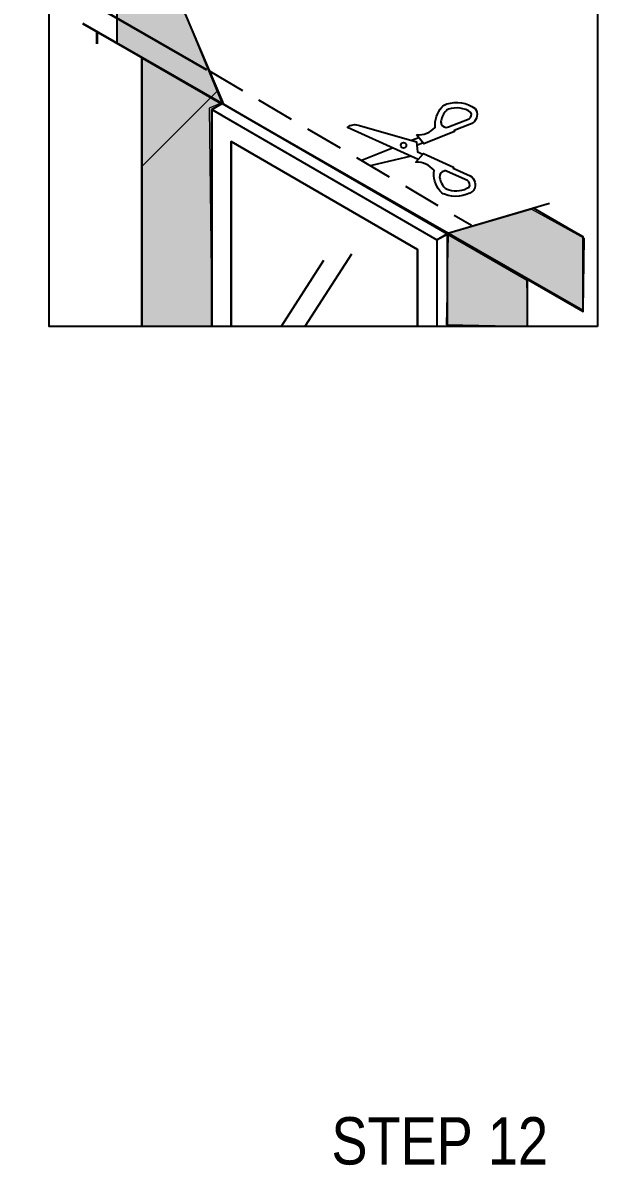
# Model space of a CAD drawing. Header units: inches. Extents: x -26 to 76, y -15 to 22.
# Drawn here: x 54.1 to 58.01, y 5.83 to 13.41 of the extents above; entities that cross this region are included whole.
import ezdxf

# ---------------------------------------------------------------- set-up
doc = ezdxf.new("R2010")
doc.units = ezdxf.units.IN
doc.header["$MEASUREMENT"] = 0
for name, pattern in [('AI-Linetype-18', [0.375113, 0.250075, -0.125038]), ('AI-Linetype-19', [0.375113, 0.250075, -0.125038]), ('AI-Linetype-20', [0.375113, 0.250075, -0.125038]), ('AI-Linetype-21', [0.375113, 0.250075, -0.125038]), ('AI-Linetype-22', [0.375113, 0.250075, -0.125038]), ('AI-Linetype-23', [0.375113, 0.250075, -0.125038]), ('AI-Linetype-24', [0.375113, 0.250075, -0.125038]), ('AI-Linetype-25', [0.375113, 0.250075, -0.125038])]:
    doc.linetypes.add(name, pattern=pattern)
for name, color, linetype, lineweight in [('.ATI-HATCH', 7, 'Continuous', 0), ('.ATI-TEXT_2', 7, 'Continuous', 0), ('0_0', 7, 'Continuous', 0), ('G-ANNO-TTLB', 7, 'Continuous', 0), ('LOGOS', 7, 'Continuous', 0), ('T', 7, 'Continuous', 0), ('TYVEK', 7, 'Continuous', 0)]:
    doc.layers.add(name, color=color, linetype=linetype, lineweight=lineweight)
pattern_1 = [(45, (0, 0), (-7.071, 7.071), [])]

# ---------------------------------------------------------------- blocks, each defined once
blk = doc.blocks.new('Block_157')
at = {"layer": 'TYVEK', "color": 252, "linetype": 'AI-Linetype-22', "lineweight": 25, "true_color": 0x848484}
blk.add_lwpolyline([(55.0236, 13.3905)], dxfattribs=at)
at = {"layer": 'TYVEK', "color": 252, "linetype": 'AI-Linetype-21', "lineweight": 25, "true_color": 0x848484}
blk.add_lwpolyline([(56.4353, 12.5811)], dxfattribs=at)
blk = doc.blocks.new('Block_158')
at = {"layer": 'TYVEK', "color": 18, "lineweight": 25, "true_color": 0x000000}
for points in [[(54.7242, 13.7758)], [(55.1855, 13.1822)]]:
    blk.add_lwpolyline(points, dxfattribs=at)
blk = doc.blocks.new('Block_159')
at = {"layer": 'TYVEK', "color": 252, "linetype": 'AI-Linetype-25', "lineweight": 25, "true_color": 0x848484}
blk.add_line((55.3378, 13.0927), (57.0685, 12.0758), dxfattribs=at)
at = {"layer": 'TYVEK', "color": 252, "linetype": 'AI-Linetype-24', "lineweight": 25, "true_color": 0x848484}
blk.add_lwpolyline([(55.1855, 13.1822)], dxfattribs=at)
at = {"layer": 'TYVEK', "color": 252, "linetype": 'AI-Linetype-23', "lineweight": 25, "true_color": 0x848484}
blk.add_lwpolyline([(57.1652, 12.019)], dxfattribs=at)

msp = doc.modelspace()

# ---------------------------------------------------------------- hatches: boundary and pattern name
at = {"layer": '.ATI-HATCH', "true_color": 0x808080, "transparency": 33554483}
for points in [[(55.4207, 12.8795), (55.152, 13.5281), (54.7242, 13.7758), (54.7242, 13.2801), (55.421, 12.8797), (55.4207, 12.8795), (56.9082, 12.019), (56.912, 12.019), (57.8069, 11.503), (57.8069, 11.9983), (57.4788, 12.1869), (56.9082, 12.019)], [(55.3512, 12.8399), (55.4201, 12.8792), (55.4201, 12.8802), (54.8888, 13.1854), (54.8888, 11.4072), (55.3512, 11.4072)], [(56.9082, 11.4072), (57.4395, 11.4072), (57.4395, 11.7149), (57.4158, 11.7285), (56.9082, 12.019)]]:
    msp.add_hatch(color=8, dxfattribs=at).paths.add_polyline_path(points)
at = {"layer": 'G-ANNO-TTLB', "true_color": 0xff00ff, "transparency": 33554687}
h = msp.add_hatch(color=6, dxfattribs=at)
edge = h.paths.add_edge_path()
edge.add_spline(control_points=[(71.2273, -15.1345), (71.2273, -15.1345), (30.5273, -15.1345), (30.5273, -15.1345), (30.5273, -15.1345), (30.5273, 19.0008), (30.5273, 19.0008), (30.5273, 19.0008), (71.2273, 19.0008), (71.2273, 19.0008), (71.2273, 19.0008), (71.2273, -15.1345), (71.2273, -15.1345)], knot_values=[0, 0, 0, 0, 1, 1, 1, 2, 2, 2, 3, 3, 3, 4, 4, 4, 4], degree=3, periodic=0)
edge = h.paths.add_edge_path()
edge.add_spline(control_points=[(30.6523, 18.8757), (30.6523, 18.8757), (30.6523, -15.0095), (30.6523, -15.0095), (30.6523, -15.0095), (71.1023, -15.0095), (71.1023, -15.0095), (71.1023, -15.0095), (71.1023, 18.8757), (71.1023, 18.8757), (71.1023, 18.8757), (30.6523, 18.8757), (30.6523, 18.8757)], knot_values=[0, 0, 0, 0, 1, 1, 1, 2, 2, 2, 3, 3, 3, 4, 4, 4, 4], degree=3, periodic=0)
edge.add_line((30.6523, 18.8757), (30.6523, 18.8757))
at = {"layer": 'LOGOS', "true_color": 0x000000, "transparency": 33554687}
h = msp.add_hatch(dxfattribs=at)
h.set_pattern_fill('_U', color=18, scale=10, angle=44.99999, style=2, pattern_type=0)
h.set_pattern_definition(pattern_1)
h.paths.add_polyline_path([(57.8145, 11.9893), (57.8077, 11.5144), (54.7227, 13.281), (54.7252, 13.7757), (55.147, 13.5318), (55.4278, 12.8803), (56.9081, 12.0182), (57.4646, 12.1817)])
h = msp.add_hatch(dxfattribs=at)
h.set_pattern_fill('_U', color=18, scale=10, angle=44.99999, style=2, pattern_type=0)
h.set_pattern_definition(pattern_1)
h.paths.add_polyline_path([(54.8888, 11.4072), (54.8902, 13.1775), (55.4068, 12.8803), (55.335, 12.8491), (55.3512, 11.4072)])
h = msp.add_hatch(dxfattribs=at)
h.set_pattern_fill('_U', color=18, scale=10, angle=44.99999, style=2, pattern_type=0)
h.set_pattern_definition(pattern_1)
h.paths.add_polyline_path([(57.4395, 11.4072), (56.903, 11.4171), (56.9164, 12.0106), (57.4327, 11.713)])

# ---------------------------------------------------------------- linework, layer by layer
at = {"layer": '.ATI-HATCH'}
for points in [[(55.4207, 12.8795), (55.152, 13.5281), (54.7242, 13.7758), (54.7242, 13.2801), (55.421, 12.8797), (55.4207, 12.8795), (56.9082, 12.019), (56.912, 12.019), (57.8069, 11.503), (57.8069, 11.9983), (57.4788, 12.1869), (56.9082, 12.019)], [(55.3512, 12.8399), (55.4201, 12.8792), (55.4201, 12.8802), (54.8888, 13.1854), (54.8888, 11.4072), (55.3512, 11.4072)], [(56.9082, 11.4072), (57.4395, 11.4072), (57.4395, 11.7149), (57.4158, 11.7285), (56.9082, 12.019)]]:
    msp.add_lwpolyline(points, close=True, dxfattribs=at)
at = {"layer": '.ATI-TEXT_2', "color": 1, "lineweight": 35, "true_color": 0xff0000}
for p, q in [((55.3191, 13.1028), (54.499, 13.5744)), ((55.3995, 12.8898), (54.499, 13.4077)), ((54.5909, 13.3516), (54.5909, 13.2735))]:
    msp.add_line(p, q, dxfattribs=at)
at = {"layer": '0_0', "color": 18, "lineweight": 25, "true_color": 0x000000}
for p, q in [((56.3477, 12.5084), (56.5467, 12.5868)), ((56.6729, 12.6365), (56.7202, 12.6551)), ((56.7484, 12.6193), (56.7073, 12.6031)), ((56.6703, 12.5308), (56.4078, 12.4706))]:
    msp.add_line(p, q, dxfattribs=at)
msp.add_circle((56.6196, 12.6032), 0.0182, dxfattribs=at)
for points, knots in [([(56.7061, 12.673), (56.7061, 12.673), (56.7531, 12.6133), (56.7531, 12.6133), (56.7531, 12.6133), (56.9564, 12.6934), (56.9564, 12.6934), (56.9564, 12.6934), (56.9538, 12.7002), (56.9538, 12.7002), (56.9538, 12.7002), (57.0554, 12.7402), (57.0554, 12.7402), (57.0635, 12.7425), (57.071, 12.7462), (57.0777, 12.7511), (57.108, 12.7736), (57.1143, 12.8162), (57.0919, 12.8464), (57.038, 12.886), (56.9685, 12.8971), (56.905, 12.8764), (56.8926, 12.8724), (56.8816, 12.8651), (56.8729, 12.8554), (56.8404, 12.8185), (56.8242, 12.7701), (56.8281, 12.7211), (56.7968, 12.6874), (56.7519, 12.6697), (56.7061, 12.673)], [0, 0, 0, 0, 1, 1, 1, 2, 2, 2, 3, 3, 3, 4, 4, 4, 5, 5, 5, 6, 6, 6, 7, 7, 7, 8, 8, 8, 9, 9, 9, 10, 10, 10, 10]), ([(57.0531, 12.7785), (57.0531, 12.7785), (56.9162, 12.7245), (56.9162, 12.7245), (56.8975, 12.7172), (56.8764, 12.7263), (56.869, 12.7451), (56.8663, 12.7518), (56.8657, 12.7591), (56.8673, 12.7662), (56.8726, 12.7903), (56.8839, 12.8127), (56.9003, 12.8313), (56.9046, 12.8361), (56.9101, 12.8398), (56.9163, 12.8418), (56.9665, 12.8582), (57.0214, 12.8504), (57.0652, 12.8207), (57.0731, 12.8057), (57.0678, 12.787), (57.0531, 12.7785)], [0, 0, 0, 0, 1, 1, 1, 2, 2, 2, 3, 3, 3, 4, 4, 4, 5, 5, 5, 6, 6, 6, 7, 7, 7, 7]), ([(56.7166, 12.5098), (56.7166, 12.5098), (56.2486, 12.7217), (56.2486, 12.7217), (56.2709, 12.7409), (56.3023, 12.7455), (56.3292, 12.7336), (56.3292, 12.7336), (56.3292, 12.7336), (56.3292, 12.7336), (56.3292, 12.7336), (56.7054, 12.6273), (56.7054, 12.6273), (56.7054, 12.6273), (56.7106, 12.5605), (56.7106, 12.5605), (56.7106, 12.5605), (56.7465, 12.5443), (56.7465, 12.5443)], [0, 0, 0, 0, 1, 1, 1, 2, 2, 2, 3, 3, 3, 4, 4, 4, 5, 5, 5, 6, 6, 6, 6]), ([(56.821, 12.4386), (56.8148, 12.3898), (56.8285, 12.3407), (56.8592, 12.3023), (56.8673, 12.2921), (56.878, 12.2843), (56.8901, 12.2796), (56.9525, 12.2558), (57.0225, 12.2635), (57.0783, 12.3003), (57.0806, 12.303), (57.0826, 12.306), (57.0845, 12.3091), (57.1034, 12.3416), (57.0925, 12.3833), (57.06, 12.4023), (57.06, 12.4023), (56.9476, 12.4532), (56.9476, 12.4532), (56.9476, 12.4532), (56.9506, 12.4599), (56.9506, 12.4599), (56.9506, 12.4599), (56.7515, 12.55), (56.7515, 12.55), (56.7515, 12.55), (56.7016, 12.4926), (56.7016, 12.4926), (56.7476, 12.4937), (56.7915, 12.4738), (56.821, 12.4386)], [0, 0, 0, 0, 1, 1, 1, 2, 2, 2, 3, 3, 3, 4, 4, 4, 5, 5, 5, 6, 6, 6, 7, 7, 7, 8, 8, 8, 9, 9, 9, 10, 10, 10, 10]), ([(56.9089, 12.4308), (56.9089, 12.4308), (57.043, 12.3701), (57.043, 12.3701), (57.0572, 12.3608), (57.0616, 12.3419), (57.0529, 12.3273), (57.0131, 12.3031), (56.9653, 12.2962), (56.9203, 12.3081), (56.9019, 12.313), (56.8861, 12.3249), (56.8764, 12.3413), (56.8672, 12.3568), (56.8609, 12.3738), (56.858, 12.3916), (56.8546, 12.4114), (56.8681, 12.4302), (56.8879, 12.4335), (56.895, 12.4347), (56.9023, 12.4337), (56.9089, 12.4308)], [0, 0, 0, 0, 1, 1, 1, 2, 2, 2, 3, 3, 3, 4, 4, 4, 5, 5, 5, 6, 6, 6, 7, 7, 7, 7])]:
    msp.add_open_spline(points, degree=3, knots=knots, dxfattribs=at)
at = {"layer": 'G-ANNO-TTLB'}
for points in [[(71.2273, -15.1345), (71.2273, -15.1345), (30.5273, -15.1345), (30.5273, -15.1345), (30.5273, -15.1345), (30.5273, 19.0008), (30.5273, 19.0008), (30.5273, 19.0008), (71.2273, 19.0008), (71.2273, 19.0008), (71.2273, 19.0008), (71.2273, -15.1345), (71.2273, -15.1345)], [(30.6523, 18.8757), (30.6523, 18.8757), (30.6523, -15.0095), (30.6523, -15.0095), (30.6523, -15.0095), (71.1023, -15.0095), (71.1023, -15.0095), (71.1023, -15.0095), (71.1023, 18.8757), (71.1023, 18.8757), (71.1023, 18.8757), (30.6523, 18.8757), (30.6523, 18.8757)]]:
    msp.add_open_spline(points, degree=3, knots=[0, 0, 0, 0, 1, 1, 1, 2, 2, 2, 3, 3, 3, 4, 4, 4, 4], dxfattribs=at)
at = {"layer": 'LOGOS'}
for points in [[(57.8145, 11.9893), (57.8077, 11.5144), (54.7227, 13.281), (54.7252, 13.7757), (55.147, 13.5318), (55.4278, 12.8803), (56.9081, 12.0182), (57.4646, 12.1817)], [(54.8888, 11.4072), (54.8902, 13.1775), (55.4068, 12.8803), (55.335, 12.8491), (55.3512, 11.4072)], [(57.4395, 11.4072), (56.903, 11.4171), (56.9164, 12.0106), (57.4327, 11.713)]]:
    msp.add_lwpolyline(points, close=True, dxfattribs=at)
at = {"layer": 'T', "color": 3, "lineweight": 25, "true_color": 0x00ff00}
for p, q in [((55.4207, 12.8795), (55.3512, 12.8399)), ((55.4207, 12.8795), (55.3512, 12.8399)), ((55.3512, 12.8399), (56.8388, 11.9793)), ((55.3512, 12.8399), (55.3512, 11.4307)), ((55.3512, 12.8399), (56.8388, 11.9793)), ((55.3512, 12.8399), (55.4201, 12.8)), ((56.912, 12.019), (55.4201, 12.8802)), ((56.7115, 11.9157), (55.4785, 12.629)), ((55.4785, 12.629), (55.4785, 11.4072)), ((56.8388, 11.9793), (56.912, 12.019)), ((56.8388, 11.9793), (56.8388, 11.4072)), ((56.7115, 11.4072), (56.7115, 11.9157)), ((55.3512, 11.4307), (55.3512, 11.4072))]:
    msp.add_line(p, q, dxfattribs=at)
at = {"layer": 'TYVEK', "color": 243, "lineweight": 25, "true_color": 0xcc667f}
for p, q in [((54.7242, 13.7758), (54.7242, 13.2805)), ((54.7233, 13.2805), (55.4201, 12.8802)), ((54.8888, 11.4072), (54.8888, 13.1854)), ((54.8888, 13.1854), (54.8888, 11.4072)), ((57.4759, 12.1891), (57.8069, 11.9983)), ((56.9082, 12.019), (56.9082, 11.4072)), ((57.8069, 11.503), (56.912, 12.019)), ((57.8069, 11.9983), (57.771, 12.019)), ((57.8069, 11.503), (57.8069, 11.9983)), ((57.4395, 11.4072), (57.4395, 11.7149))]:
    msp.add_line(p, q, dxfattribs=at)
at = {"layer": 'TYVEK', "color": 18, "lineweight": 25, "true_color": 0x000000}
for p, q in [((55.424, 12.8903), (55.0837, 13.6891)), ((55.4206, 12.8795), (56.9082, 12.019)), ((55.4206, 12.8795), (56.9082, 12.019)), ((56.9196, 12.0261), (57.5845, 12.221))]:
    msp.add_line(p, q, dxfattribs=at)
at = {"layer": 'TYVEK', "color": 3, "linetype": 'AI-Linetype-20', "lineweight": 25, "true_color": 0x00ff00}
msp.add_line((55.3512, 12.8399), (55.4207, 12.8795), dxfattribs=at)
at = {"layer": 'TYVEK', "color": 3, "lineweight": 25, "true_color": 0x00ff00}
for p, q in [((55.3512, 11.4072), (55.3512, 12.8399)), ((55.4201, 12.8), (56.8388, 11.9793)), ((56.8388, 11.9793), (56.9082, 12.019)), ((56.8388, 11.9793), (56.8388, 11.4072)), ((56.9082, 12.019), (56.9082, 11.4072))]:
    msp.add_line(p, q, dxfattribs=at)
at = {"layer": 'TYVEK', "color": 3, "linetype": 'AI-Linetype-19', "lineweight": 25, "true_color": 0x00ff00}
msp.add_line((55.4201, 12.8), (55.3512, 12.8399), dxfattribs=at)
at = {"layer": 'TYVEK', "color": 18, "linetype": 'AI-Linetype-18', "lineweight": 25, "true_color": 0x000000}
msp.add_line((56.9082, 12.019), (56.912, 12.019), dxfattribs=at)
at = {"layer": 'TYVEK', "color": 191, "lineweight": 25, "true_color": 0xbf7fff}
msp.add_line((56.9082, 12.019), (56.9082, 11.4072), dxfattribs=at)
at = {"layer": 'TYVEK', "color": 252, "lineweight": 25, "true_color": 0x848484}
for p, q in [((56.0909, 11.8417), (55.8096, 11.4072)), ((56.2763, 11.8846), (55.9663, 11.4072))]:
    msp.add_line(p, q, dxfattribs=at)
at = {"layer": 'TYVEK', "color": 18, "lineweight": 25, "true_color": 0x000000}
msp.add_lwpolyline([(57.9028, 11.4072), (54.2753, 11.4072), (54.2753, 14.1622), (57.9028, 14.1622)], close=True, dxfattribs=at)
at = {"layer": 'TYVEK', "color": 3, "lineweight": 25, "true_color": 0x00ff00}
msp.add_lwpolyline([(55.4785, 11.4072), (55.4785, 12.629), (56.7115, 11.9157), (56.7115, 11.4072)], dxfattribs=at)

# ---------------------------------------------------------------- block references
at = {"layer": 'TYVEK'}
for name in ['Block_158', 'Block_157', 'Block_159']:
    msp.add_blockref(name, (0, 0), dxfattribs=at)

# ---------------------------------------------------------------- texts
at = {"layer": '.ATI-TEXT_2', "insert": (56.1423, 5.8654), "char_height": 0.2, "attachment_point": 7}
msp.add_mtext('\\C18;\\c0;\\FArial Narrow|b0|i0|c1;\\H0.312594;\\W1.000000;STEP 12', dxfattribs=at)

doc.saveas('drawing.dxf')
